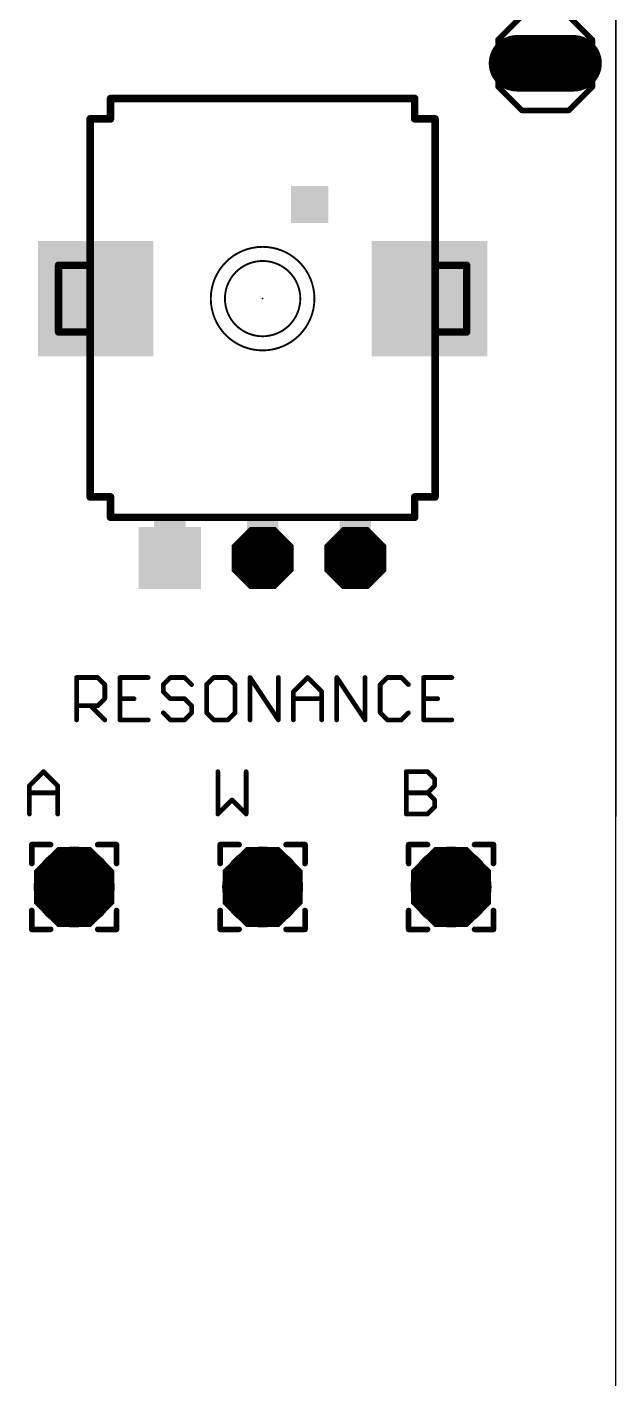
# Model space of a CAD drawing. Extents: x 0 to 42, y 0 to 103.
# Drawn here: x 26.03 to 41.91, y 38.8 to 75.27 of the extents above; entities that cross this region are included whole.
import ezdxf

# ---------------------------------------------------------------- set-up
doc = ezdxf.new("R2010")
doc.units = 0
for name, color, linetype in [('17', 110, 'CONTINUOUS'), ('18', 110, 'CONTINUOUS'), ('20', 53, 'CONTINUOUS'), ('21', 253, 'CONTINUOUS'), ('23', 53, 'CONTINUOUS'), ('25', 253, 'CONTINUOUS'), ('51', 253, 'CONTINUOUS')]:
    doc.layers.add(name, color=color, linetype=linetype)

# ---------------------------------------------------------------- blocks, each defined once
blk = doc.blocks.new('OCTAGONP')
at = {"const_width": 0.5}
blk.add_lwpolyline([(-0.25, -0.1036), (-0.25, 0.1036), (-0.1036, 0.25), (0.1036, 0.25), (0.25, 0.1036), (0.25, -0.1036), (0.1036, -0.25), (-0.1036, -0.25), (-0.25, -0.1036), (-0.25, 0.1036)], dxfattribs=at)
blk = doc.blocks.new('RECT')
blk.add_solid([(-0.5, -0.5), (0.5, -0.5), (-0.5, 0.5), (0.5, 0.5)])
blk = doc.blocks.new('LONGP100')
at = {"const_width": 1}
blk.add_lwpolyline([(-0.5, 0), (0.5, 0)], dxfattribs=at)
at = {"const_width": 0.5}
for points in [[(-0.5, 0.25, 1), (-0.5, -0.25)], [(0.5, -0.25, 1), (0.5, 0.25)]]:
    blk.add_lwpolyline(points, format="xyb", dxfattribs=at)
blk = doc.blocks.new('SQUAREP')
blk.add_solid([(-0.5, -0.5), (0.5, -0.5), (-0.5, 0.5), (0.5, 0.5)])
blk = doc.blocks.new('SQUAREV')
blk.add_solid([(-0.5, -0.5), (0.5, -0.5), (-0.5, 0.5), (0.5, 0.5)])

msp = doc.modelspace()

# ---------------------------------------------------------------- linework, layer by layer
at = {"layer": '20'}
for p, q in [((41.91, 99.695), (41.91, 53.975)), ((41.91, 0), (41.91, 84.455))]:
    msp.add_line(p, q, dxfattribs=at)
at = {"layer": '21'}
for points, const_width in [([(39.37, 75.565), (38.735, 74.93)], 0.1524), ([(41.275, 74.93), (40.64, 75.565)], 0.1524), ([(38.735, 73.66), (38.735, 74.93)], 0.1524), ([(41.275, 74.93), (41.275, 73.66)], 0.1524), ([(39.37, 73.025), (38.735, 73.66)], 0.1524), ([(41.275, 73.66), (40.64, 73.025)], 0.1524), ([(28.285, 73.345), (36.485, 73.345)], 0.2032), ([(28.285, 73.345), (28.285, 72.795)], 0.2032), ([(36.485, 72.795), (36.485, 73.345)], 0.2032), ([(40.64, 73.025), (39.37, 73.025)], 0.1524), ([(28.285, 72.795), (27.735, 72.795)], 0.2032), ([(27.735, 70.595), (27.735, 72.795)], 0.2032), ([(37.035, 72.795), (36.485, 72.795)], 0.2032), ([(37.035, 72.795), (37.035, 70.595)], 0.2032), ([(27.735, 62.595), (27.735, 65.795)], 0.2032), ([(37.035, 65.795), (37.035, 62.595)], 0.2032), ([(27.735, 62.595), (28.285, 62.595)], 0.2032), ([(28.285, 62.595), (28.285, 62.045)], 0.2032), ([(36.485, 62.595), (37.035, 62.595)], 0.2032), ([(36.485, 62.045), (36.485, 62.595)], 0.2032), ([(36.485, 62.045), (28.285, 62.045)], 0.2032), ([(26.67, 53.213), (26.162, 53.213)], 0.1524), ([(26.162, 53.213), (26.162, 52.705)], 0.1524), ([(28.448, 53.213), (27.94, 53.213)], 0.1524), ([(28.448, 52.705), (28.448, 53.213)], 0.1524), ([(31.75, 53.213), (31.242, 53.213)], 0.1524), ([(31.242, 53.213), (31.242, 52.705)], 0.1524), ([(33.528, 53.213), (33.02, 53.213)], 0.1524), ([(33.528, 52.705), (33.528, 53.213)], 0.1524), ([(36.83, 53.213), (36.322, 53.213)], 0.1524), ([(36.322, 53.213), (36.322, 52.705)], 0.1524), ([(38.608, 53.213), (38.1, 53.213)], 0.1524), ([(38.608, 52.705), (38.608, 53.213)], 0.1524), ([(26.162, 50.927), (26.162, 51.435)], 0.1524), ([(28.448, 50.927), (28.448, 51.435)], 0.1524), ([(31.242, 50.927), (31.242, 51.435)], 0.1524), ([(33.528, 50.927), (33.528, 51.435)], 0.1524), ([(36.322, 50.927), (36.322, 51.435)], 0.1524), ([(38.608, 50.927), (38.608, 51.435)], 0.1524), ([(26.162, 50.927), (26.67, 50.927)], 0.1524), ([(27.94, 50.927), (28.448, 50.927)], 0.1524), ([(31.242, 50.927), (31.75, 50.927)], 0.1524), ([(33.02, 50.927), (33.528, 50.927)], 0.1524), ([(36.322, 50.927), (36.83, 50.927)], 0.1524), ([(38.1, 50.927), (38.608, 50.927)], 0.1524)]:
    msp.add_lwpolyline(points, dxfattribs=dict(at, const_width=const_width))
for points, const_width in [([(38.7731, 74.93, 1), (38.6969, 74.93)], 0.0762), ([(38.7081, 74.9569, 1), (38.7619, 74.9031)], 0.0762), ([(41.3131, 74.93, 1), (41.2369, 74.93)], 0.0762), ([(41.2481, 74.9031, 1), (41.3019, 74.9569)], 0.0762), ([(38.6969, 73.66, 1), (38.7731, 73.66)], 0.0762), ([(38.7619, 73.6869, 1), (38.7081, 73.6331)], 0.0762), ([(41.2369, 73.66, 1), (41.3131, 73.66)], 0.0762), ([(41.3019, 73.6331, 1), (41.2481, 73.6869)], 0.0762), ([(28.285, 73.3958, 1), (28.285, 73.2942)], 0.1016), ([(28.3358, 73.345, 1), (28.2342, 73.345)], 0.1016), ([(36.5358, 73.345, 1), (36.4342, 73.345)], 0.1016), ([(36.485, 73.2942, 1), (36.485, 73.3958)], 0.1016), ([(39.37, 73.0631, 1), (39.37, 72.9869)], 0.0762), ([(39.3431, 72.9981, 1), (39.3969, 73.0519)], 0.0762), ([(40.6131, 73.0519, 1), (40.6669, 72.9981)], 0.0762), ([(40.64, 72.9869, 1), (40.64, 73.0631)], 0.0762), ([(27.735, 72.8458, 1), (27.735, 72.7442)], 0.1016), ([(27.7858, 72.795, 1), (27.6842, 72.795)], 0.1016), ([(28.2342, 72.795, 1), (28.3358, 72.795)], 0.1016), ([(28.285, 72.7442, 1), (28.285, 72.8458)], 0.1016), ([(36.485, 72.8458, 1), (36.485, 72.7442)], 0.1016), ([(36.4342, 72.795, 1), (36.5358, 72.795)], 0.1016), ([(37.0858, 72.795, 1), (36.9842, 72.795)], 0.1016), ([(37.035, 72.7442, 1), (37.035, 72.8458)], 0.1016), ([(27.6842, 70.595, 1), (27.7858, 70.595)], 0.1016), ([(36.9842, 70.595, 1), (37.0858, 70.595)], 0.1016), ([(32.385, 66.548, 1), (32.385, 69.342, 1), (32.385, 66.548)], 0.0508), ([(32.385, 66.929, 1), (32.385, 68.961, 1), (32.385, 66.929)], 0.0508), ([(27.7858, 65.795, 1), (27.6842, 65.795)], 0.1016), ([(37.0858, 65.795, 1), (36.9842, 65.795)], 0.1016), ([(27.735, 62.6458, 1), (27.735, 62.5442)], 0.1016), ([(27.6842, 62.595, 1), (27.7858, 62.595)], 0.1016), ([(28.3358, 62.595, 1), (28.2342, 62.595)], 0.1016), ([(28.285, 62.5442, 1), (28.285, 62.6458)], 0.1016), ([(36.485, 62.6458, 1), (36.485, 62.5442)], 0.1016), ([(36.5358, 62.595, 1), (36.4342, 62.595)], 0.1016), ([(36.9842, 62.595, 1), (37.0858, 62.595)], 0.1016), ([(37.035, 62.5442, 1), (37.035, 62.6458)], 0.1016), ([(28.285, 62.0958, 1), (28.285, 61.9942)], 0.1016), ([(28.2342, 62.045, 1), (28.3358, 62.045)], 0.1016), ([(36.4342, 62.045, 1), (36.5358, 62.045)], 0.1016), ([(36.485, 61.9942, 1), (36.485, 62.0958)], 0.1016), ([(26.162, 53.2511, 1), (26.162, 53.1749)], 0.0762), ([(26.2001, 53.213, 1), (26.1239, 53.213)], 0.0762), ([(26.67, 53.1749, 1), (26.67, 53.2511)], 0.0762), ([(27.94, 53.2511, 1), (27.94, 53.1749)], 0.0762), ([(28.4861, 53.213, 1), (28.4099, 53.213)], 0.0762), ([(28.448, 53.1749, 1), (28.448, 53.2511)], 0.0762), ([(31.242, 53.2511, 1), (31.242, 53.1749)], 0.0762), ([(31.2801, 53.213, 1), (31.2039, 53.213)], 0.0762), ([(31.75, 53.1749, 1), (31.75, 53.2511)], 0.0762), ([(33.02, 53.2511, 1), (33.02, 53.1749)], 0.0762), ([(33.5661, 53.213, 1), (33.4899, 53.213)], 0.0762), ([(33.528, 53.1749, 1), (33.528, 53.2511)], 0.0762), ([(36.322, 53.2511, 1), (36.322, 53.1749)], 0.0762), ([(36.3601, 53.213, 1), (36.2839, 53.213)], 0.0762), ([(36.83, 53.1749, 1), (36.83, 53.2511)], 0.0762), ([(38.1, 53.2511, 1), (38.1, 53.1749)], 0.0762), ([(38.6461, 53.213, 1), (38.5699, 53.213)], 0.0762), ([(38.608, 53.1749, 1), (38.608, 53.2511)], 0.0762), ([(26.1239, 52.705, 1), (26.2001, 52.705)], 0.0762), ([(28.4099, 52.705, 1), (28.4861, 52.705)], 0.0762), ([(31.2039, 52.705, 1), (31.2801, 52.705)], 0.0762), ([(33.4899, 52.705, 1), (33.5661, 52.705)], 0.0762), ([(36.2839, 52.705, 1), (36.3601, 52.705)], 0.0762), ([(38.5699, 52.705, 1), (38.6461, 52.705)], 0.0762), ([(26.2001, 51.435, 1), (26.1239, 51.435)], 0.0762), ([(28.4861, 51.435, 1), (28.4099, 51.435)], 0.0762), ([(31.2801, 51.435, 1), (31.2039, 51.435)], 0.0762), ([(33.5661, 51.435, 1), (33.4899, 51.435)], 0.0762), ([(36.3601, 51.435, 1), (36.2839, 51.435)], 0.0762), ([(38.6461, 51.435, 1), (38.5699, 51.435)], 0.0762), ([(26.162, 50.9651, 1), (26.162, 50.8889)], 0.0762), ([(26.1239, 50.927, 1), (26.2001, 50.927)], 0.0762), ([(26.67, 50.8889, 1), (26.67, 50.9651)], 0.0762), ([(27.94, 50.9651, 1), (27.94, 50.8889)], 0.0762), ([(28.4099, 50.927, 1), (28.4861, 50.927)], 0.0762), ([(28.448, 50.8889, 1), (28.448, 50.9651)], 0.0762), ([(31.242, 50.9651, 1), (31.242, 50.8889)], 0.0762), ([(31.2039, 50.927, 1), (31.2801, 50.927)], 0.0762), ([(31.75, 50.8889, 1), (31.75, 50.9651)], 0.0762), ([(33.02, 50.9651, 1), (33.02, 50.8889)], 0.0762), ([(33.4899, 50.927, 1), (33.5661, 50.927)], 0.0762), ([(33.528, 50.8889, 1), (33.528, 50.9651)], 0.0762), ([(36.322, 50.9651, 1), (36.322, 50.8889)], 0.0762), ([(36.2839, 50.927, 1), (36.3601, 50.927)], 0.0762), ([(36.83, 50.8889, 1), (36.83, 50.9651)], 0.0762), ([(38.1, 50.9651, 1), (38.1, 50.8889)], 0.0762), ([(38.5699, 50.927, 1), (38.6461, 50.927)], 0.0762), ([(38.608, 50.8889, 1), (38.608, 50.9651)], 0.0762)]:
    msp.add_lwpolyline(points, format="xyb", dxfattribs=dict(at, const_width=const_width))
at = {"layer": '23'}
for p in [(32.385, 67.945), (27.305, 52.07), (32.385, 52.07), (37.465, 52.07)]:
    msp.add_point(p, dxfattribs=at)
at = {"layer": '25', "const_width": 0.127}
for points in [[(27.3685, 56.5785), (27.3685, 57.7225)], [(27.3685, 57.7225), (27.9405, 57.7225)], [(27.9405, 57.7225), (28.1312, 57.5318)], [(29.3005, 57.7225), (28.5379, 57.7225)], [(28.5379, 57.7225), (28.5379, 56.5785)], [(29.898, 57.7225), (29.7073, 57.5318)], [(30.2793, 57.7225), (29.898, 57.7225)], [(30.4699, 57.5318), (30.2793, 57.7225)], [(31.0674, 57.7225), (30.8767, 57.5318)], [(31.4487, 57.7225), (31.0674, 57.7225)], [(31.6393, 57.5318), (31.4487, 57.7225)], [(32.0461, 56.5785), (32.0461, 57.7225)], [(32.0461, 57.7225), (32.8087, 56.5785)], [(32.8087, 56.5785), (32.8087, 57.7225)], [(33.2155, 57.3412), (33.5968, 57.7225)], [(33.5968, 57.7225), (33.9781, 57.3412)], [(34.3849, 56.5785), (34.3849, 57.7225)], [(34.3849, 57.7225), (35.1475, 56.5785)], [(35.1475, 56.5785), (35.1475, 57.7225)], [(35.7449, 57.7225), (35.5543, 57.5318)], [(36.1263, 57.7225), (35.7449, 57.7225)], [(36.3169, 57.5318), (36.1263, 57.7225)], [(37.4863, 57.7225), (36.7237, 57.7225)], [(36.7237, 57.7225), (36.7237, 56.5785)], [(28.1312, 57.5318), (28.1312, 57.1505)], [(29.7073, 57.5318), (29.7073, 57.3412)], [(29.7073, 57.3412), (29.898, 57.1505)], [(30.8767, 57.5318), (30.8767, 56.7692)], [(31.6393, 56.7692), (31.6393, 57.5318)], [(33.2155, 56.5785), (33.2155, 57.3412)], [(33.9781, 57.3412), (33.9781, 56.5785)], [(35.5543, 57.5318), (35.5543, 56.7692)], [(27.9405, 56.9598), (27.3685, 56.9598)], [(27.7498, 56.9598), (28.1312, 56.5785)], [(28.1312, 57.1505), (27.9405, 56.9598)], [(28.5379, 57.1505), (28.9192, 57.1505)], [(29.898, 57.1505), (30.2793, 57.1505)], [(30.2793, 57.1505), (30.4699, 56.9598)], [(30.4699, 56.9598), (30.4699, 56.7692)], [(33.2155, 57.1505), (33.9781, 57.1505)], [(36.7237, 57.1505), (37.105, 57.1505)], [(28.5379, 56.5785), (29.3005, 56.5785)], [(29.898, 56.5785), (29.7073, 56.7692)], [(30.2793, 56.5785), (29.898, 56.5785)], [(30.4699, 56.7692), (30.2793, 56.5785)], [(30.8767, 56.7692), (31.0674, 56.5785)], [(31.0674, 56.5785), (31.4487, 56.5785)], [(31.4487, 56.5785), (31.6393, 56.7692)], [(35.5543, 56.7692), (35.7449, 56.5785)], [(35.7449, 56.5785), (36.1263, 56.5785)], [(36.1263, 56.5785), (36.3169, 56.7692)], [(36.7237, 56.5785), (37.4863, 56.5785)], [(26.0985, 54.8011), (26.4798, 55.1825)], [(26.4798, 55.1825), (26.8612, 54.8011)], [(31.1785, 55.1825), (31.1785, 54.0385)], [(31.9412, 54.0385), (31.9412, 55.1825)], [(36.2585, 54.0385), (36.2585, 55.1825)], [(36.2585, 55.1825), (36.8305, 55.1825)], [(36.8305, 55.1825), (37.0211, 54.9918)], [(26.0985, 54.0385), (26.0985, 54.8011)], [(26.8612, 54.8011), (26.8612, 54.0385)], [(37.0211, 54.8011), (36.8305, 54.6105)], [(37.0211, 54.9918), (37.0211, 54.8011)], [(26.0985, 54.6105), (26.8612, 54.6105)], [(31.1785, 54.0385), (31.5598, 54.4198)], [(31.5598, 54.4198), (31.9412, 54.0385)], [(36.2585, 54.6105), (36.8305, 54.6105)], [(36.8305, 54.6105), (37.0211, 54.4198)], [(37.0211, 54.4198), (37.0211, 54.2292)], [(36.8305, 54.0385), (36.2585, 54.0385)], [(37.0211, 54.2292), (36.8305, 54.0385)]]:
    msp.add_lwpolyline(points, dxfattribs=at)
at = {"layer": '25', "const_width": 0.0635}
for points in [[(27.3685, 57.7542, 1), (27.3685, 57.6907)], [(27.4002, 57.7225, 1), (27.3368, 57.7225)], [(27.9629, 57.7449, 1), (27.918, 57.7)], [(27.9405, 57.6907, 1), (27.9405, 57.7542)], [(28.5696, 57.7225, 1), (28.5061, 57.7225)], [(28.5379, 57.7542, 1), (28.5379, 57.6907)], [(29.3005, 57.6907, 1), (29.3005, 57.7542)], [(29.898, 57.7542, 1), (29.898, 57.6907)], [(29.9204, 57.7, 1), (29.8755, 57.7449)], [(30.3017, 57.7449, 1), (30.2568, 57.7)], [(30.2793, 57.6907, 1), (30.2793, 57.7542)], [(31.0674, 57.7542, 1), (31.0674, 57.6907)], [(31.0898, 57.7, 1), (31.0449, 57.7449)], [(31.4711, 57.7449, 1), (31.4262, 57.7)], [(31.4487, 57.6907, 1), (31.4487, 57.7542)], [(32.0778, 57.7225, 1), (32.0143, 57.7225)], [(32.0725, 57.7401, 1), (32.0197, 57.7049)], [(32.8405, 57.7225, 1), (32.777, 57.7225)], [(33.6193, 57.7449, 1), (33.5744, 57.7)], [(33.6193, 57.7, 1), (33.5744, 57.7449)], [(34.4166, 57.7225, 1), (34.3531, 57.7225)], [(34.4113, 57.7401, 1), (34.3585, 57.7049)], [(35.1793, 57.7225, 1), (35.1158, 57.7225)], [(35.7449, 57.7542, 1), (35.7449, 57.6907)], [(35.7674, 57.7, 1), (35.7225, 57.7449)], [(36.1487, 57.7449, 1), (36.1038, 57.7)], [(36.1263, 57.6907, 1), (36.1263, 57.7542)], [(36.7554, 57.7225, 1), (36.6919, 57.7225)], [(36.7237, 57.7542, 1), (36.7237, 57.6907)], [(37.4863, 57.6907, 1), (37.4863, 57.7542)], [(28.1629, 57.5318, 1), (28.0994, 57.5318)], [(28.1087, 57.5094, 1), (28.1536, 57.5543)], [(29.739, 57.5318, 1), (29.6755, 57.5318)], [(29.6848, 57.5543, 1), (29.7297, 57.5094)], [(29.7297, 57.3636, 1), (29.6848, 57.3187)], [(29.6755, 57.3412, 1), (29.739, 57.3412)], [(30.4475, 57.5094, 1), (30.4924, 57.5543)], [(30.9084, 57.5318, 1), (30.8449, 57.5318)], [(30.8542, 57.5543, 1), (30.8991, 57.5094)], [(31.6711, 57.5318, 1), (31.6076, 57.5318)], [(31.6169, 57.5094, 1), (31.6618, 57.5543)], [(33.2472, 57.3412, 1), (33.1837, 57.3412)], [(33.193, 57.3636, 1), (33.2379, 57.3187)], [(34.0099, 57.3412, 1), (33.9464, 57.3412)], [(33.9557, 57.3187, 1), (34.0006, 57.3636)], [(35.586, 57.5318, 1), (35.5225, 57.5318)], [(35.5318, 57.5543, 1), (35.5767, 57.5094)], [(36.2945, 57.5094, 1), (36.3394, 57.5543)], [(27.3685, 56.9916, 1), (27.3685, 56.9281)], [(27.7723, 56.9823, 1), (27.7274, 56.9374)], [(27.918, 56.9823, 1), (27.9629, 56.9374)], [(27.9405, 56.9281, 1), (27.9405, 56.9916)], [(28.0994, 57.1505, 1), (28.1629, 57.1505)], [(28.1536, 57.128, 1), (28.1087, 57.1729)], [(28.5379, 57.1822, 1), (28.5379, 57.1187)], [(28.9192, 57.1187, 1), (28.9192, 57.1822)], [(29.898, 57.1822, 1), (29.898, 57.1187)], [(29.8755, 57.128, 1), (29.9204, 57.1729)], [(30.3017, 57.1729, 1), (30.2568, 57.128)], [(30.2793, 57.1187, 1), (30.2793, 57.1822)], [(30.5017, 56.9598, 1), (30.4382, 56.9598)], [(30.4475, 56.9374, 1), (30.4924, 56.9823)], [(33.2155, 57.1822, 1), (33.2155, 57.1187)], [(33.9781, 57.1187, 1), (33.9781, 57.1822)], [(36.7237, 57.1822, 1), (36.7237, 57.1187)], [(37.105, 57.1187, 1), (37.105, 57.1822)], [(27.3368, 56.5785, 1), (27.4002, 56.5785)], [(28.1087, 56.556, 1), (28.1536, 56.601)], [(28.5061, 56.5785, 1), (28.5696, 56.5785)], [(28.5379, 56.6103, 1), (28.5379, 56.5468)], [(29.3005, 56.5468, 1), (29.3005, 56.6103)], [(29.7297, 56.7916, 1), (29.6848, 56.7467)], [(29.898, 56.6103, 1), (29.898, 56.5468)], [(29.8755, 56.556, 1), (29.9204, 56.601)], [(30.2568, 56.601, 1), (30.3017, 56.556)], [(30.2793, 56.5468, 1), (30.2793, 56.6103)], [(30.4382, 56.7692, 1), (30.5017, 56.7692)], [(30.4924, 56.7467, 1), (30.4475, 56.7916)], [(30.8449, 56.7692, 1), (30.9084, 56.7692)], [(30.8991, 56.7916, 1), (30.8542, 56.7467)], [(31.0674, 56.6103, 1), (31.0674, 56.5468)], [(31.0449, 56.556, 1), (31.0898, 56.601)], [(31.4262, 56.601, 1), (31.4711, 56.556)], [(31.4487, 56.5468, 1), (31.4487, 56.6103)], [(31.6076, 56.7692, 1), (31.6711, 56.7692)], [(31.6618, 56.7467, 1), (31.6169, 56.7916)], [(32.0143, 56.5785, 1), (32.0778, 56.5785)], [(32.777, 56.5785, 1), (32.8405, 56.5785)], [(32.7823, 56.5609, 1), (32.8352, 56.5961)], [(33.1837, 56.5785, 1), (33.2472, 56.5785)], [(33.9464, 56.5785, 1), (34.0099, 56.5785)], [(34.3531, 56.5785, 1), (34.4166, 56.5785)], [(35.1158, 56.5785, 1), (35.1793, 56.5785)], [(35.1211, 56.5609, 1), (35.1739, 56.5961)], [(35.5225, 56.7692, 1), (35.586, 56.7692)], [(35.5767, 56.7916, 1), (35.5318, 56.7467)], [(35.7449, 56.6103, 1), (35.7449, 56.5468)], [(35.7225, 56.556, 1), (35.7674, 56.601)], [(36.1038, 56.601, 1), (36.1487, 56.556)], [(36.1263, 56.5468, 1), (36.1263, 56.6103)], [(36.3394, 56.7467, 1), (36.2945, 56.7916)], [(36.6919, 56.5785, 1), (36.7554, 56.5785)], [(36.7237, 56.6103, 1), (36.7237, 56.5468)], [(37.4863, 56.5468, 1), (37.4863, 56.6103)], [(26.5023, 55.2049, 1), (26.4574, 55.16)], [(26.5023, 55.16, 1), (26.4574, 55.2049)], [(31.2103, 55.1825, 1), (31.1468, 55.1825)], [(31.9729, 55.1825, 1), (31.9094, 55.1825)], [(36.2903, 55.1825, 1), (36.2268, 55.1825)], [(36.2585, 55.2142, 1), (36.2585, 55.1507)], [(36.8529, 55.2049, 1), (36.808, 55.16)], [(36.8305, 55.1507, 1), (36.8305, 55.2142)], [(26.076, 54.8236, 1), (26.121, 54.7787)], [(26.1303, 54.8011, 1), (26.0668, 54.8011)], [(26.8929, 54.8011, 1), (26.8294, 54.8011)], [(26.8387, 54.7787, 1), (26.8836, 54.8236)], [(37.0529, 54.9918, 1), (36.9894, 54.9918)], [(36.9894, 54.8011, 1), (37.0529, 54.8011)], [(36.9987, 54.9694, 1), (37.0436, 55.0143)], [(37.0436, 54.7787, 1), (36.9987, 54.8236)], [(26.0985, 54.6422, 1), (26.0985, 54.5787)], [(26.8612, 54.5787, 1), (26.8612, 54.6422)], [(31.5823, 54.4423, 1), (31.5374, 54.3974)], [(31.5823, 54.3974, 1), (31.5374, 54.4423)], [(36.2585, 54.6422, 1), (36.2585, 54.5787)], [(36.8529, 54.6329, 1), (36.808, 54.588)], [(36.808, 54.6329, 1), (36.8529, 54.588)], [(36.8305, 54.5787, 1), (36.8305, 54.6422)], [(37.0529, 54.4198, 1), (36.9894, 54.4198)], [(36.9987, 54.3974, 1), (37.0436, 54.4423)], [(26.0668, 54.0385, 1), (26.1303, 54.0385)], [(26.8294, 54.0385, 1), (26.8929, 54.0385)], [(31.156, 54.061, 1), (31.201, 54.016)], [(31.1468, 54.0385, 1), (31.2103, 54.0385)], [(31.9094, 54.0385, 1), (31.9729, 54.0385)], [(31.9187, 54.016, 1), (31.9636, 54.061)], [(36.2585, 54.0703, 1), (36.2585, 54.0067)], [(36.2268, 54.0385, 1), (36.2903, 54.0385)], [(36.808, 54.061, 1), (36.8529, 54.016)], [(36.8305, 54.0067, 1), (36.8305, 54.0703)], [(36.9894, 54.2292, 1), (37.0529, 54.2292)], [(37.0436, 54.2067, 1), (36.9987, 54.2516)]]:
    msp.add_lwpolyline(points, format="xyb", dxfattribs=at)
at = {"layer": '51', "const_width": 0.2032}
for points in [[(27.735, 62.595), (27.735, 72.795)], [(37.035, 72.795), (37.035, 62.595)], [(27.635, 68.845), (26.885, 68.845)], [(26.885, 68.845), (26.885, 67.045)], [(37.885, 68.845), (37.135, 68.845)], [(37.885, 67.045), (37.885, 68.845)], [(26.885, 67.045), (27.635, 67.045)], [(37.135, 67.045), (37.885, 67.045)]]:
    msp.add_lwpolyline(points, dxfattribs=at)
at = {"layer": '51'}
for points, const_width in [([(27.7858, 72.795, 1), (27.6842, 72.795)], 0.1016), ([(37.0858, 72.795, 1), (36.9842, 72.795)], 0.1016), ([(26.885, 68.8958, 1), (26.885, 68.7942)], 0.1016), ([(26.9358, 68.845, 1), (26.8342, 68.845)], 0.1016), ([(27.635, 68.7942, 1), (27.635, 68.8958)], 0.1016), ([(37.135, 68.8958, 1), (37.135, 68.7942)], 0.1016), ([(37.9358, 68.845, 1), (37.8342, 68.845)], 0.1016), ([(37.885, 68.7942, 1), (37.885, 68.8958)], 0.1016), ([(26.885, 67.0958, 1), (26.885, 66.9942)], 0.1016), ([(27.635, 66.9942, 1), (27.635, 67.0958)], 0.1016), ([(37.135, 67.0958, 1), (37.135, 66.9942)], 0.1016), ([(37.885, 66.9942, 1), (37.885, 67.0958)], 0.1016), ([(26.8342, 67.045, 1), (26.9358, 67.045)], 0.1016), ([(37.8342, 67.045, 1), (37.9358, 67.045)], 0.1016), ([(27.6842, 62.595, 1), (27.7858, 62.595)], 0.1016), ([(36.9842, 62.595, 1), (37.0858, 62.595)], 0.1016), ([(27.305, 51.054, 1), (27.305, 53.086, 1), (27.305, 51.054)], 0.1524), ([(32.385, 51.054, 1), (32.385, 53.086, 1), (32.385, 51.054)], 0.1524), ([(37.465, 51.054, 1), (37.465, 53.086, 1), (37.465, 51.054)], 0.1524)]:
    msp.add_lwpolyline(points, format="xyb", dxfattribs=dict(at, const_width=const_width))

# ---------------------------------------------------------------- block references
at = {"layer": '17', "xscale": 1.524, "yscale": 1.524}
msp.add_blockref('LONGP100', (40.005, 74.295), dxfattribs=at)
msp.add_blockref('LONGP100', (40.005, 74.295), dxfattribs=at)
at = {"layer": '17', "rotation": 270}
for name, p, xscale, yscale in [('SQUAREP', (27.885, 67.945), 3.116, 3.116), ('SQUAREP', (27.885, 67.945), 3.116, 3.116), ('SQUAREP', (36.885, 67.945), 3.116, 3.116), ('SQUAREP', (36.885, 67.945), 3.116, 3.116), ('SQUAREP', (29.885, 60.945), 1.6764, 1.6764), ('SQUAREP', (29.885, 60.945), 1.6764, 1.6764), ('OCTAGONP', (32.385, 60.945), 1.6764, 1.6764), ('OCTAGONP', (32.385, 60.945), 1.6764, 1.6764), ('OCTAGONP', (34.885, 60.945), 1.6764, 1.6764), ('OCTAGONP', (34.885, 60.945), 1.6764, 1.6764), ('OCTAGONP', (27.305, 52.07), 2.159, 2.159), ('OCTAGONP', (27.305, 52.07), 2.159, 2.159), ('OCTAGONP', (32.385, 52.07), 2.159, 2.159), ('OCTAGONP', (32.385, 52.07), 2.159, 2.159), ('OCTAGONP', (37.465, 52.07), 2.159, 2.159), ('OCTAGONP', (37.465, 52.07), 2.159, 2.159)]:
    msp.add_blockref(name, p, dxfattribs=dict(at, xscale=xscale, yscale=yscale))
at = {"layer": '18', "xscale": 1.0064, "yscale": 1.0064}
msp.add_blockref('SQUAREV', (33.655, 70.485), dxfattribs=at)
msp.add_blockref('SQUAREV', (33.655, 70.485), dxfattribs=at)
at = {"layer": '51', "xscale": 0.508, "yscale": 0.508, "rotation": 270}
msp.add_blockref('RECT', (40.005, 74.295), dxfattribs=at)
at = {"layer": '51', "xscale": 0.85, "yscale": 1.325}
for p in [(29.885, 61.2825), (32.385, 61.2825), (34.885, 61.2825)]:
    msp.add_blockref('RECT', p, dxfattribs=at)

doc.saveas('drawing.dxf')
